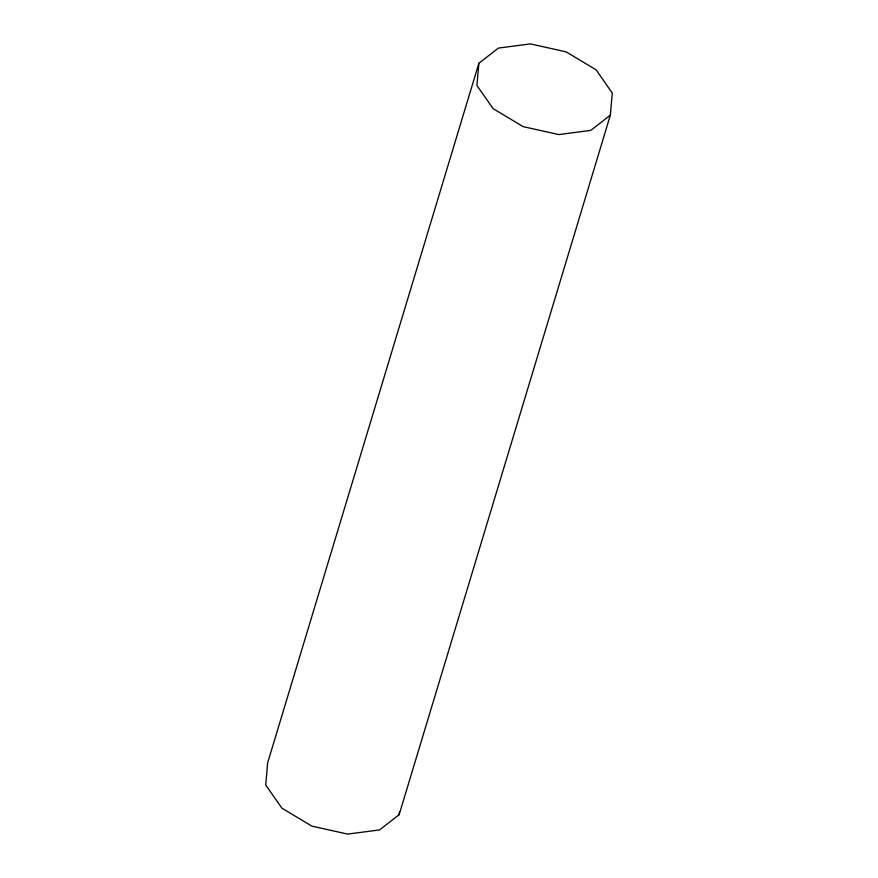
<?xml version="1.0" encoding="UTF-8"?>
<svg xmlns="http://www.w3.org/2000/svg" width="878" height="878" viewBox="0 0 878 878"><rect width="100%" height="100%" fill="white"/><g stroke="black" fill="none" stroke-linecap="round" stroke-linejoin="round"><path stroke-width="1.32" d="M399.139 814.696L610.342 115.172L612.284 93.013L596.085 69.834L566.09 51.857L530.345 43.9L498.408 48.092L478.861 63.304L267.658 762.828L265.716 784.987L281.915 808.166L311.909 826.143L347.655 834.1L379.592 829.908L399.139 814.696L399.369 812.095M478.861 63.304L476.919 85.462L493.118 108.642L523.101 126.619L558.858 134.575L590.784 130.383L610.342 115.172"/></g></svg>
